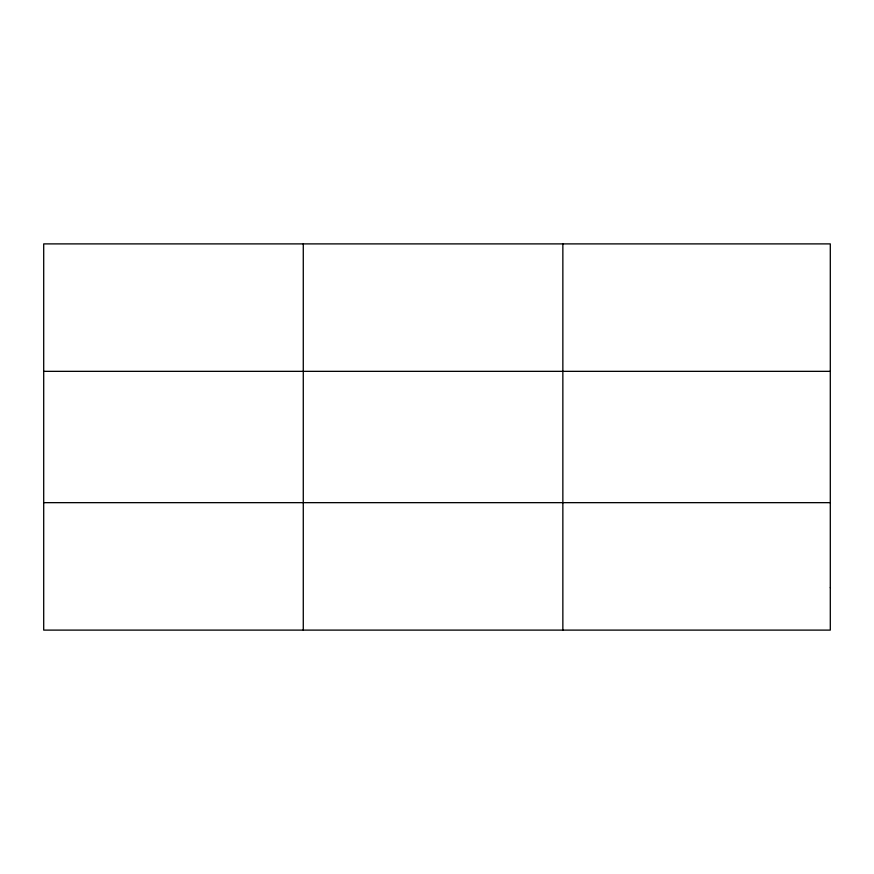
<?xml version="1.0" encoding="UTF-8"?>
<svg xmlns="http://www.w3.org/2000/svg" width="874" height="874" viewBox="0 0 874 874"><rect width="100%" height="100%" fill="white"/><g stroke="black" fill="none" stroke-linecap="round" stroke-linejoin="round"><path stroke-width="1.31" d="M303.278 243.89L303.278 630.11M562.856 243.89L562.856 630.11M43.7 371.341L830.3 371.341M43.7 502.659L830.3 502.659M830.3 587.623L830.3 630.11L43.7 630.11L43.7 243.89L830.3 243.89L830.3 587.623"/></g></svg>
